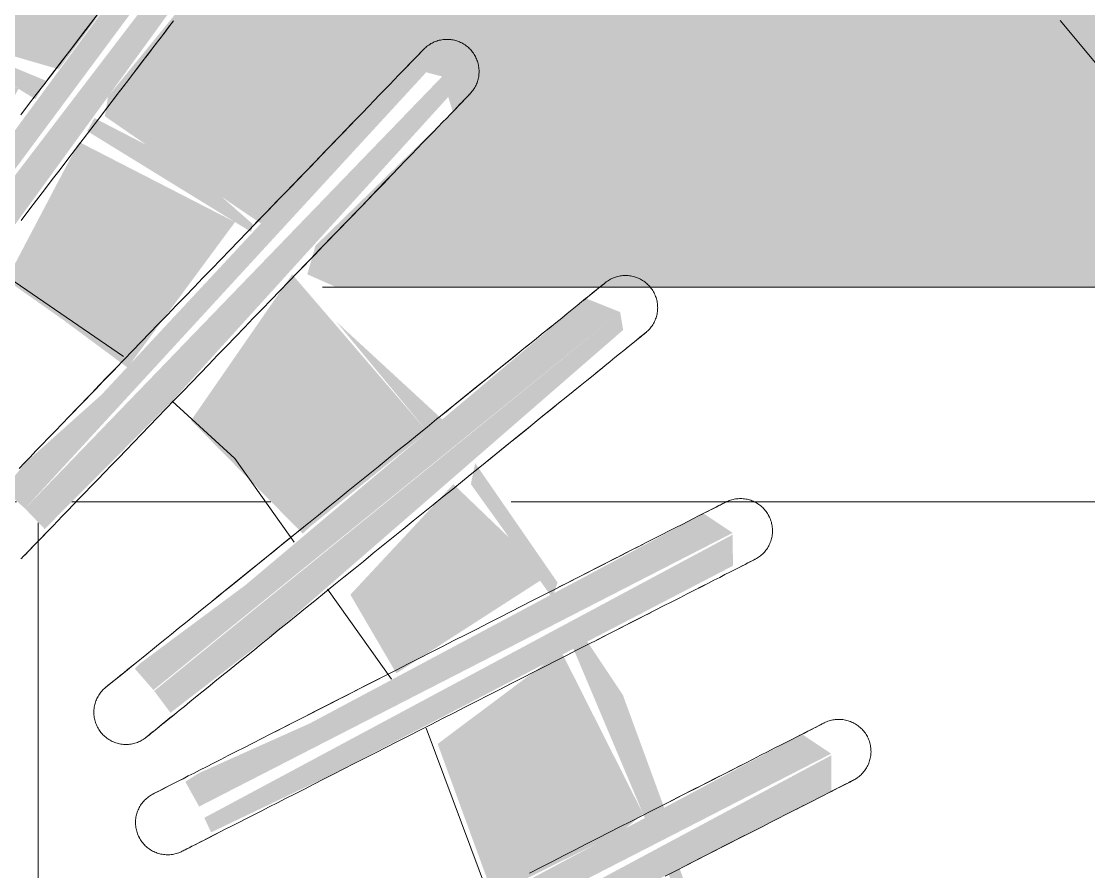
# Model space of a CAD drawing. Header units: inches. Extents: x 9594 to 15314, y -314 to 660.
# Drawn here: x 10566.928 to 10570.196, y 52.21 to 54.814 of the extents above; entities that cross this region are included whole.
import ezdxf

# ---------------------------------------------------------------- set-up
doc = ezdxf.new("R2010")
doc.units = ezdxf.units.IN
doc.header["$MEASUREMENT"] = 0
doc.linetypes.add('Center', pattern=[1.25, 0.25, -0.1875, 0.625, -0.1875])
for name, color, linetype, lineweight in [('0-1', 7, 'Continuous', 5), ('0-2', 7, 'Continuous', 9), ('A-GENM-1', 11, 'Continuous', 9), ('A-GENM-2', 7, 'Continuous', 9), ('A-WALL-PATT-2', 7, 'Continuous', 9), ('Q-CASE-2', 253, 'Continuous', 9), ('Q-CASE-3', 7, 'Continuous', 9), ('Q-CASE-5', 7, 'Center', 9)]:
    doc.layers.add(name, color=color, linetype=linetype, lineweight=lineweight)

# ---------------------------------------------------------------- blocks, each defined once
blk = doc.blocks.new('kitchen_faucet_14143 - kitchen_faucet_14143-2440469-BUILDING SECTION - EAST_WEST - LOOKING SOUTH2')
at = {"layer": 'A-GENM-1'}
for points in [[(10566.3951, 53.6699), (10567.4832, 55.1353), (10567.3996, 55.1472), (10566.5836, 54.0392), (10566.3768, 53.8043), (10566.324, 53.72), (10566.388, 53.6749)], [(10566.4622, 53.6145), (10566.809, 54.0544), (10567.5412, 55.0621), (10567.4832, 55.0946), (10566.3951, 53.6699)], [(10566.9391, 53.3221), (10568.1677, 54.6577), (10568.1074, 54.6736), (10567.1735, 53.6708), (10566.9391, 53.4611), (10566.8742, 53.3801), (10566.9213, 53.338)], [(10566.9993, 53.2593), (10567.3948, 53.6566), (10568.2353, 54.5823), (10568.2165, 54.6449), (10566.9391, 53.3221)], [(10567.3325, 52.7664), (10568.7616, 53.9237), (10568.6568, 53.9655), (10567.6146, 53.0881), (10567.2919, 52.8482), (10567.2752, 52.8319)], [(10567.3847, 52.6967), (10567.714, 52.9507), (10568.771, 53.8689), (10568.7616, 53.9237), (10567.3346, 52.7637)], [(10567.4724, 52.4096), (10569.1064, 53.2475), (10569.0171, 53.3071), (10567.8116, 52.6644), (10567.4724, 52.5124), (10567.43, 52.4856)], [(10567.5089, 52.3306), (10567.8752, 52.506), (10569.107, 53.1468), (10569.1064, 53.2422), (10567.4883, 52.3752)], [(10567.774, 51.7337), (10569.4081, 52.5715), (10569.3187, 52.6312), (10568.1133, 51.9885), (10567.774, 51.8365), (10567.7316, 51.8097)], [(10567.8105, 51.6547), (10568.2591, 51.873), (10569.4081, 52.4558), (10569.4081, 52.5663), (10567.7899, 51.6993)]]:
    blk.add_hatch(color=256, dxfattribs=at).paths.add_polyline_path(points, flags=0)
h = blk.add_hatch(color=256, dxfattribs=at)
h.paths.add_polyline_path([(10561.836, 50.5669), (10562.4078, 50.5757), (10562.4064, 50.7867), (10561.9801, 50.9824), (10561.8901, 51.0319), (10561.8595, 50.7694)], flags=0)
h.paths.add_polyline_path([(10569.0158, 50.5669), (10569.2064, 50.5669), (10569.15, 50.6924), (10568.9477, 50.5669)], flags=0)
h.paths.add_polyline_path([(10568.6668, 50.6344), (10569.1589, 50.929), (10569.0891, 51.1587), (10568.6428, 50.8662), (10568.6586, 50.7134)], flags=0)
h.paths.add_polyline_path([(10562.4717, 50.9579), (10562.4992, 51.3786), (10562.0626, 51.5646), (10561.9635, 51.6157), (10561.9442, 51.1697), (10562.4669, 50.9601)], flags=0)
h.paths.add_polyline_path([(10568.6172, 51.1122), (10569.1005, 51.3744), (10569.0211, 51.7117), (10568.5796, 51.4742), (10568.6107, 51.1749)], flags=0)
h.paths.add_polyline_path([(10562.5601, 51.5511), (10562.6104, 51.99), (10562.1191, 52.1947), (10561.9834, 51.7676), (10562.2271, 51.6851), (10562.5599, 51.5512)], flags=0)
h.paths.add_polyline_path([(10568.5466, 51.6639), (10569.0288, 51.9208), (10568.8794, 52.2064), (10568.4388, 51.958), (10568.5427, 51.6746)], flags=0)
h.paths.add_polyline_path([(10562.7262, 52.1384), (10562.877, 52.4777), (10562.3837, 52.7265), (10562.3519, 52.7462), (10562.2332, 52.369), (10562.6704, 52.1676)], flags=0)
h.paths.add_polyline_path([(10568.3725, 52.1387), (10568.7679, 52.3345), (10568.832, 52.3871), (10568.5812, 52.8845), (10568.2028, 52.6015), (10568.3724, 52.1388)], flags=0)
h.paths.add_polyline_path([(10562.962, 52.632), (10563.1058, 52.9996), (10563.1658, 53.0622), (10562.7124, 53.378), (10562.481, 53.0523), (10562.414, 52.8934), (10562.9384, 52.6437)], flags=0)
h.paths.add_polyline_path([(10568.0762, 52.8177), (10568.5277, 53.1083), (10568.5114, 53.1468), (10568.251, 53.3968), (10567.9355, 53.0583), (10568.0725, 52.824)], flags=0)
h.paths.add_polyline_path([(10563.288, 53.1851), (10563.4918, 53.4323), (10563.0548, 53.7915), (10562.877, 53.5124), (10563.2428, 53.221)], flags=0)
h.paths.add_polyline_path([(10567.7896, 53.245), (10567.7934, 53.2486), (10567.8123, 53.2666), (10568.1717, 53.557), (10567.7572, 54.0392), (10567.4477, 53.5918), (10567.7532, 53.2819)], flags=0)
h.paths.add_polyline_path([(10563.6311, 53.5304), (10563.9564, 53.9206), (10563.6589, 54.3277), (10563.26, 54.0392), (10563.2232, 53.9468), (10563.6138, 53.548)], flags=0)
h.paths.add_polyline_path([(10567.253, 53.7536), (10567.5823, 54.1992), (10567.1045, 54.4445), (10566.8824, 54.0221), (10567.0581, 53.8983), (10567.2059, 53.7886)], flags=0)
h.paths.add_polyline_path([(10564.1333, 53.9676), (10564.6941, 54.2145), (10564.474, 54.7829), (10564.2787, 54.7091), (10563.8653, 54.4493), (10564.1327, 53.9688)], flags=0)
h.paths.add_polyline_path([(10566.6504, 54.1242), (10566.9193, 54.6072), (10566.566, 54.7815), (10566.258, 54.7957), (10566.1966, 54.3239), (10566.6211, 54.1371)], flags=0)
h.paths.add_polyline_path([(10564.8528, 54.2844), (10565.0289, 54.3619), (10565.3487, 54.3813), (10565.3382, 54.9483), (10564.6731, 54.8066), (10564.8437, 54.3114)], flags=0)
h.paths.add_polyline_path([(10566.0045, 54.3619), (10565.9793, 54.3767), (10566.0084, 54.4009), (10566.0237, 54.8852), (10565.5225, 54.9803), (10565.5697, 54.3619), (10565.9965, 54.3619)], flags=0)
h = blk.add_hatch(color=256, dxfattribs=at)
h.paths.add_polyline_path([(10569.2588, 50.5669), (10569.2053, 50.7222), (10569.1874, 50.7122), (10569.2421, 50.5669)], flags=0)
h.paths.add_polyline_path([(10569.1668, 50.8688), (10569.2152, 50.9274), (10569.1543, 51.1991), (10569.1258, 51.1814), (10569.1591, 50.9274)], flags=0)
h.paths.add_polyline_path([(10569.1044, 51.3442), (10569.1615, 51.3712), (10569.0789, 51.7476), (10569.0579, 51.6993), (10569.1029, 51.356)], flags=0)
h.paths.add_polyline_path([(10569.0321, 51.8954), (10569.0527, 51.9162), (10568.936, 52.2415), (10568.9023, 52.2206), (10569.0303, 51.9091)], flags=0)
h.paths.add_polyline_path([(10568.8415, 52.3645), (10568.8969, 52.405), (10568.7701, 52.7509), (10568.6519, 52.9283), (10568.6136, 52.9046), (10568.832, 52.3871)], flags=0)
h.paths.add_polyline_path([(10568.5539, 53.0461), (10568.5699, 53.0957), (10568.3178, 53.4609), (10568.3044, 53.3968), (10568.551, 53.053)], flags=0)
h.paths.add_polyline_path([(10568.1726, 53.5559), (10568.2227, 53.5899), (10567.8922, 53.8945), (10568.172, 53.5566)], flags=0)
h.paths.add_polyline_path([(10567.6318, 54.1688), (10567.6368, 54.1928), (10567.4319, 54.3729), (10567.1513, 54.5178), (10567.1298, 54.4776), (10567.6124, 54.1807)], flags=0)
h.paths.add_polyline_path([(10566.9713, 54.5752), (10567.0037, 54.6319), (10566.7891, 54.7205), (10566.7891, 54.6873), (10566.9708, 54.5755)], flags=0)
h.paths.add_polyline_path([(10566.6676, 54.762), (10566.2667, 54.8852), (10566.2863, 54.835), (10566.566, 54.7815)], flags=0)
h.paths.add_polyline_path([(10566.0793, 54.8746), (10566.0617, 54.9384), (10565.5681, 54.9724), (10566.0636, 54.8776)], flags=0)
at = {"layer": 'A-GENM-2'}
for p, q in [((10568.1826, 54.4682), (10568.1667, 54.4517)), ((10568.5355, 53.8673), (10568.5548, 53.8829)), ((10568.7065, 53.7524), (10568.6887, 53.738)), ((10569.0213, 53.0884), (10569.001, 53.078)), ((10568.061, 52.7999), (10567.8652, 53.0755)), ((10568.3636, 52.1254), (10568.1677, 52.6497)), ((10569.323, 52.4125), (10569.3026, 52.4021))]:
    blk.add_line(p, q, dxfattribs=at)
at = {"layer": 'A-GENM-2', "flags": 128}
for points in [[(10567.151, 54.8217), (10567.1301, 54.7944), (10567.1088, 54.7665), (10567.0871, 54.7381), (10567.065, 54.7092), (10567.0426, 54.6798), (10567.0198, 54.65), (10566.9968, 54.6199), (10566.9736, 54.5894), (10566.9501, 54.5587), (10566.9265, 54.5278)], [(10566.9271, 54.2042), (10566.9508, 54.2353), (10566.9747, 54.2665), (10566.9985, 54.2978), (10567.0224, 54.3291), (10567.0463, 54.3604), (10567.0701, 54.3915), (10567.0938, 54.4225), (10567.1174, 54.4534), (10567.1407, 54.484), (10567.1639, 54.5143), (10567.1868, 54.5443), (10567.2094, 54.5739), (10567.2317, 54.6031), (10567.2536, 54.6318), (10567.2751, 54.66), (10567.2962, 54.6876), (10567.3168, 54.7146), (10567.337, 54.7409), (10567.3566, 54.7666), (10567.3756, 54.7915), (10567.394, 54.8157)], [(10567.0074, 54.6338), (10567.0303, 54.6638), (10567.053, 54.6934), (10567.0752, 54.7226), (10567.0972, 54.7513), (10567.1187, 54.7794), (10567.1398, 54.8071), (10567.1604, 54.8341), (10567.1805, 54.8604), (10567.2001, 54.8861), (10567.2192, 54.911), (10567.2376, 54.9351), (10567.2554, 54.9585), (10567.2726, 54.981)], [(10567.3856, 54.8047), (10567.3669, 54.7801), (10567.3476, 54.7549), (10567.3278, 54.7289), (10567.3074, 54.7022), (10567.2866, 54.6749), (10567.2653, 54.6471), (10567.2436, 54.6186), (10567.2215, 54.5897), (10567.199, 54.5603), (10567.1763, 54.5305)], [(10568.1604, 54.7286), (10568.1632, 54.7313), (10568.1661, 54.734), (10568.1691, 54.7366), (10568.1722, 54.739), (10568.1754, 54.7413), (10568.1787, 54.7434), (10568.1821, 54.7455), (10568.1855, 54.7474), (10568.1891, 54.7491), (10568.1926, 54.7507), (10568.1963, 54.7522), (10568.2, 54.7535), (10568.2038, 54.7547), (10568.2076, 54.7557), (10568.2114, 54.7566), (10568.2153, 54.7573), (10568.2192, 54.7579), (10568.2231, 54.7583), (10568.227, 54.7585), (10568.2309, 54.7586), (10568.2349, 54.7586), (10568.2388, 54.7583), (10568.2427, 54.7579), (10568.2466, 54.7574), (10568.2505, 54.7567), (10568.2544, 54.7559), (10568.2582, 54.7549), (10568.2619, 54.7537), (10568.2656, 54.7524), (10568.2693, 54.751), (10568.2729, 54.7494), (10568.2764, 54.7476), (10568.2799, 54.7457), (10568.2833, 54.7437), (10568.2866, 54.7416), (10568.2898, 54.7393), (10568.2929, 54.7369), (10568.2959, 54.7344), (10568.2988, 54.7317), (10568.2996, 54.731)], [(10568.1604, 54.7286), (10568.1599, 54.728), (10568.1582, 54.7263), (10568.1555, 54.7235), (10568.1517, 54.7195), (10568.1468, 54.7145), (10568.1408, 54.7083), (10568.1338, 54.701), (10568.1257, 54.6926), (10568.1166, 54.6832), (10568.1065, 54.6727), (10568.0953, 54.6611), (10568.0832, 54.6486), (10568.0701, 54.635), (10568.056, 54.6204), (10568.041, 54.6049), (10568.0251, 54.5884), (10568.0083, 54.5711), (10567.9907, 54.5528), (10567.9723, 54.5337), (10567.9531, 54.5138), (10567.9331, 54.4931), (10567.9123, 54.4717), (10567.8909, 54.4495), (10567.8688, 54.4266), (10567.8461, 54.4031), (10567.8228, 54.379), (10567.799, 54.3543), (10567.7746, 54.329), (10567.7497, 54.3033), (10567.7245, 54.2771), (10567.6988, 54.2505), (10567.6727, 54.2236), (10567.6464, 54.1963), (10567.6198, 54.1687), (10567.5929, 54.1409), (10567.5659, 54.1129), (10567.5387, 54.0848), (10567.5114, 54.0565), (10567.4841, 54.0282), (10567.4567, 53.9999), (10567.4294, 53.9716), (10567.4022, 53.9434), (10567.3751, 53.9153), (10567.3481, 53.8874), (10567.3214, 53.8597), (10567.2949, 53.8322), (10567.2687, 53.8051), (10567.2428, 53.7783), (10567.2173, 53.7519), (10567.1922, 53.7259), (10567.1675, 53.7004), (10567.1434, 53.6754), (10567.1198, 53.651), (10567.0968, 53.6271), (10567.0743, 53.6039), (10567.0526, 53.5813), (10567.0314, 53.5595), (10567.0111, 53.5384), (10566.9914, 53.518), (10566.9725, 53.4985), (10566.9545, 53.4798), (10566.9372, 53.4619), (10566.9209, 53.445)], [(10568.1006, 54.6666), (10568.1112, 54.6776), (10568.1209, 54.6877), (10568.1296, 54.6966), (10568.1372, 54.7045), (10568.1437, 54.7113), (10568.1492, 54.7169), (10568.1536, 54.7215), (10568.1569, 54.7249), (10568.1591, 54.7272), (10568.1603, 54.7284), (10568.1604, 54.7286)], [(10568.2996, 54.731), (10568.3024, 54.7282), (10568.305, 54.7253), (10568.3076, 54.7223), (10568.31, 54.7192), (10568.3123, 54.716), (10568.3145, 54.7127), (10568.3165, 54.7093), (10568.3184, 54.7059), (10568.3202, 54.7024), (10568.3218, 54.6988), (10568.3232, 54.6951), (10568.3246, 54.6914), (10568.3257, 54.6877), (10568.3268, 54.6839), (10568.3276, 54.68), (10568.3283, 54.6762), (10568.3289, 54.6723), (10568.3293, 54.6683), (10568.3296, 54.6644), (10568.3297, 54.6605), (10568.3296, 54.6565), (10568.3294, 54.6526), (10568.329, 54.6487), (10568.3284, 54.6448), (10568.3277, 54.6409), (10568.3269, 54.6371), (10568.3259, 54.6333), (10568.3247, 54.6295), (10568.3234, 54.6258), (10568.322, 54.6221), (10568.3204, 54.6185), (10568.3187, 54.615), (10568.3168, 54.6115), (10568.3148, 54.6081), (10568.3126, 54.6049), (10568.3103, 54.6016), (10568.3079, 54.5985), (10568.3054, 54.5955), (10568.3028, 54.5926), (10568.302, 54.5918)], [(10566.9346, 53.1758), (10566.9351, 53.1764), (10566.9368, 53.1781), (10566.9395, 53.1809), (10566.9433, 53.1848), (10566.9482, 53.1899), (10566.9542, 53.1961), (10566.9612, 53.2034), (10566.9693, 53.2117), (10566.9784, 53.2212), (10566.9886, 53.2317), (10566.9997, 53.2432), (10567.0119, 53.2558), (10567.025, 53.2694), (10567.039, 53.2839), (10567.054, 53.2995), (10567.0699, 53.3159), (10567.0867, 53.3333), (10567.1043, 53.3515), (10567.1227, 53.3706), (10567.142, 53.3905), (10567.162, 53.4112), (10567.1827, 53.4327), (10567.2041, 53.4549), (10567.2262, 53.4778), (10567.2489, 53.5013), (10567.2722, 53.5254), (10567.2961, 53.5501), (10567.3204, 53.5753), (10567.3453, 53.6011), (10567.3706, 53.6273), (10567.3962, 53.6539), (10567.4223, 53.6808), (10567.4486, 53.7081), (10567.4752, 53.7357), (10567.5021, 53.7635), (10567.5291, 53.7915), (10567.5563, 53.8196), (10567.5836, 53.8479), (10567.6109, 53.8762), (10567.6383, 53.9045), (10567.6656, 53.9328), (10567.6928, 53.961), (10567.7199, 53.9891), (10567.7469, 54.017), (10567.7737, 54.0447), (10567.8002, 54.0721), (10567.8264, 54.0993), (10567.8522, 54.1261), (10567.8777, 54.1525), (10567.9028, 54.1784), (10567.9275, 54.204), (10567.9516, 54.229), (10567.9752, 54.2534), (10567.9983, 54.2773), (10568.0207, 54.3005), (10568.0425, 54.323), (10568.0636, 54.3449), (10568.084, 54.366), (10568.1036, 54.3864), (10568.1225, 54.4059), (10568.1405, 54.4246), (10568.1578, 54.4424), (10568.1741, 54.4594), (10568.1896, 54.4754), (10568.2042, 54.4905), (10568.2178, 54.5046), (10568.2305, 54.5177), (10568.2422, 54.5298), (10568.2529, 54.5409), (10568.2625, 54.5509), (10568.2712, 54.5599), (10568.2788, 54.5677), (10568.2853, 54.5745), (10568.2908, 54.5802), (10568.2952, 54.5847), (10568.2985, 54.5882), (10568.3007, 54.5905), (10568.3019, 54.5917), (10568.302, 54.5918)], [(10568.302, 54.5918), (10568.3015, 54.5913), (10568.2998, 54.5896), (10568.2971, 54.5867), (10568.2933, 54.5828), (10568.2884, 54.5777), (10568.2824, 54.5715), (10568.2754, 54.5642), (10568.2673, 54.5559), (10568.2582, 54.5464), (10568.2481, 54.5359)], [(10567.632, 54.1814), (10567.6586, 54.2089), (10567.6848, 54.236), (10567.7106, 54.2628), (10567.7361, 54.2892), (10567.7612, 54.3152), (10567.7859, 54.3407), (10567.81, 54.3657), (10567.8336, 54.3901), (10567.8566, 54.414), (10567.8791, 54.4372), (10567.9009, 54.4598), (10567.922, 54.4816), (10567.9424, 54.5027), (10567.962, 54.5231)], [(10568.0539, 54.3349), (10568.0325, 54.3127), (10568.0104, 54.2899), (10567.9877, 54.2664), (10567.9644, 54.2422), (10567.9406, 54.2175), (10567.9162, 54.1923), (10567.8913, 54.1665), (10567.8661, 54.1404), (10567.8404, 54.1138), (10567.8143, 54.0868), (10567.788, 54.0595)], [(10567.2409, 53.7881), (10566.8731, 54.0395), (10566.8178, 54.0662)], [(10568.7162, 54.0136), (10568.7193, 54.016), (10568.7225, 54.0183), (10568.7258, 54.0204), (10568.7292, 54.0224), (10568.7326, 54.0243), (10568.7362, 54.0261), (10568.7397, 54.0277), (10568.7434, 54.0292), (10568.7471, 54.0305), (10568.7509, 54.0316), (10568.7547, 54.0327), (10568.7585, 54.0335), (10568.7624, 54.0342), (10568.7663, 54.0348), (10568.7702, 54.0352), (10568.7741, 54.0354), (10568.7781, 54.0355), (10568.782, 54.0354), (10568.7859, 54.0352), (10568.7899, 54.0348), (10568.7938, 54.0342), (10568.7976, 54.0335), (10568.8015, 54.0327), (10568.8053, 54.0317), (10568.809, 54.0305), (10568.8127, 54.0292), (10568.8164, 54.0277), (10568.82, 54.0261), (10568.8235, 54.0244), (10568.827, 54.0225), (10568.8304, 54.0205), (10568.8337, 54.0183), (10568.8369, 54.0161), (10568.84, 54.0136), (10568.843, 54.0111), (10568.8459, 54.0085), (10568.8487, 54.0057), (10568.8514, 54.0028), (10568.854, 53.9998), (10568.8546, 53.999)], [(10568.7162, 54.0136), (10568.7156, 54.0131), (10568.7138, 54.0116), (10568.7107, 54.0091), (10568.7064, 54.0056), (10568.7009, 54.0012), (10568.6943, 53.9958), (10568.6864, 53.9894), (10568.6774, 53.9821), (10568.6672, 53.9738), (10568.6558, 53.9647), (10568.6433, 53.9546), (10568.6298, 53.9436), (10568.6151, 53.9317), (10568.5994, 53.9189), (10568.5826, 53.9054), (10568.5648, 53.891), (10568.5461, 53.8758), (10568.5264, 53.8598), (10568.5057, 53.8431), (10568.4842, 53.8257), (10568.4618, 53.8076), (10568.4387, 53.7888), (10568.4147, 53.7694), (10568.39, 53.7494), (10568.3646, 53.7288), (10568.3385, 53.7077), (10568.3118, 53.6861), (10568.2845, 53.664), (10568.2567, 53.6415), (10568.2285, 53.6186), (10568.1997, 53.5953), (10568.1706, 53.5717), (10568.1411, 53.5479), (10568.1113, 53.5237), (10568.0813, 53.4994), (10568.0511, 53.4749), (10568.0206, 53.4503), (10567.9901, 53.4256), (10567.9595, 53.4008), (10567.929, 53.3761), (10567.8984, 53.3513), (10567.8679, 53.3266), (10567.8376, 53.3021), (10567.8074, 53.2776), (10567.7775, 53.2534), (10567.7479, 53.2294), (10567.7185, 53.2057), (10567.6896, 53.1822), (10567.661, 53.1591), (10567.633, 53.1364), (10567.6054, 53.1141), (10567.5784, 53.0922), (10567.552, 53.0708), (10567.5262, 53.0499), (10567.5011, 53.0296), (10567.4768, 53.0099), (10567.4532, 52.9908), (10567.4303, 52.9723), (10567.4084, 52.9545), (10567.3873, 52.9374), (10567.367, 52.921), (10567.3478, 52.9054), (10567.3295, 52.8906), (10567.3121, 52.8766), (10567.2958, 52.8634), (10567.2806, 52.851), (10567.2664, 52.8396), (10567.2534, 52.829), (10567.2414, 52.8193), (10567.2306, 52.8105), (10567.2209, 52.8027), (10567.2124, 52.7958), (10567.2051, 52.7899), (10567.199, 52.7849), (10567.194, 52.7809), (10567.1903, 52.7779), (10567.1878, 52.7759), (10567.1866, 52.7749), (10567.1864, 52.7747)], [(10568.6492, 53.9593), (10568.6612, 53.969), (10568.672, 53.9778), (10568.6817, 53.9856), (10568.6902, 53.9925), (10568.6975, 53.9984), (10568.7036, 54.0034), (10568.7085, 54.0074), (10568.7123, 54.0104), (10568.7147, 54.0124), (10568.716, 54.0134), (10568.7162, 54.0136)], [(10568.8546, 53.999), (10568.857, 53.9959), (10568.8593, 53.9927), (10568.8615, 53.9894), (10568.8635, 53.986), (10568.8654, 53.9826), (10568.8672, 53.979), (10568.8688, 53.9755), (10568.8702, 53.9718), (10568.8715, 53.9681), (10568.8727, 53.9643), (10568.8737, 53.9605), (10568.8746, 53.9567), (10568.8753, 53.9528), (10568.8758, 53.9489), (10568.8762, 53.945), (10568.8765, 53.9411), (10568.8766, 53.9371), (10568.8765, 53.9332), (10568.8763, 53.9293), (10568.8759, 53.9253), (10568.8753, 53.9214), (10568.8746, 53.9176), (10568.8738, 53.9137), (10568.8727, 53.9099), (10568.8716, 53.9062), (10568.8703, 53.9025), (10568.8688, 53.8988), (10568.8672, 53.8952), (10568.8655, 53.8917), (10568.8636, 53.8882), (10568.8616, 53.8848), (10568.8594, 53.8815), (10568.8571, 53.8783), (10568.8547, 53.8752), (10568.8522, 53.8722), (10568.8495, 53.8693), (10568.8468, 53.8665), (10568.8439, 53.8638), (10568.8409, 53.8612), (10568.8401, 53.8606)], [(10567.3103, 52.6218), (10567.3109, 52.6222), (10567.3127, 52.6237), (10567.3158, 52.6262), (10567.32, 52.6297), (10567.3255, 52.6341), (10567.3322, 52.6395), (10567.3401, 52.6459), (10567.3491, 52.6532), (10567.3593, 52.6615), (10567.3706, 52.6706), (10567.3831, 52.6808), (10567.3967, 52.6918), (10567.4114, 52.7036), (10567.4271, 52.7164), (10567.4439, 52.7299), (10567.4616, 52.7443), (10567.4804, 52.7595), (10567.5001, 52.7755), (10567.5207, 52.7922), (10567.5423, 52.8096), (10567.5646, 52.8277), (10567.5878, 52.8465), (10567.6118, 52.8659), (10567.6365, 52.8859), (10567.6619, 52.9065), (10567.688, 52.9276), (10567.7146, 52.9492), (10567.7419, 52.9713), (10567.7697, 52.9938), (10567.798, 53.0167), (10567.8267, 53.04), (10567.8559, 53.0636), (10567.8853, 53.0874), (10567.9151, 53.1116), (10567.9452, 53.1359), (10567.9754, 53.1604), (10568.0058, 53.185), (10568.0363, 53.2097), (10568.0669, 53.2345), (10568.0975, 53.2593), (10568.1281, 53.284), (10568.1585, 53.3087), (10568.1889, 53.3332), (10568.219, 53.3577), (10568.249, 53.3819), (10568.2786, 53.4059), (10568.3079, 53.4297), (10568.3369, 53.4531), (10568.3654, 53.4762), (10568.3935, 53.4989), (10568.421, 53.5212), (10568.448, 53.5431), (10568.4745, 53.5645), (10568.5002, 53.5854), (10568.5253, 53.6057), (10568.5497, 53.6254), (10568.5733, 53.6445), (10568.5961, 53.663), (10568.6181, 53.6808), (10568.6392, 53.6979), (10568.6594, 53.7143), (10568.6787, 53.7299), (10568.697, 53.7447), (10568.7143, 53.7587), (10568.7306, 53.7719), (10568.7459, 53.7843), (10568.76, 53.7957), (10568.7731, 53.8063), (10568.7851, 53.816), (10568.7959, 53.8248), (10568.8056, 53.8326), (10568.8141, 53.8395), (10568.8214, 53.8454), (10568.8275, 53.8504), (10568.8324, 53.8544), (10568.8361, 53.8574), (10568.8386, 53.8594), (10568.8399, 53.8604), (10568.8401, 53.8606)], [(10568.213, 53.6061), (10568.2415, 53.6292), (10568.2696, 53.6519), (10568.2972, 53.6742), (10568.3242, 53.6961), (10568.3506, 53.7175), (10568.3763, 53.7384), (10568.4014, 53.7587), (10568.4258, 53.7784), (10568.4494, 53.7975), (10568.4722, 53.816), (10568.4942, 53.8338)], [(10568.8401, 53.8606), (10568.8395, 53.8601), (10568.8376, 53.8586), (10568.8346, 53.8561), (10568.8303, 53.8527), (10568.8248, 53.8482), (10568.8182, 53.8428), (10568.8103, 53.8365), (10568.8012, 53.8291), (10568.791, 53.8209), (10568.7797, 53.8117)], [(10567.0846, 53.6145), (10567.1073, 53.638), (10567.1306, 53.6621), (10567.1545, 53.6868), (10567.1788, 53.7121), (10567.2037, 53.7378), (10567.229, 53.764)], [(10567.7629, 53.2196), (10567.5812, 53.4754), (10567.3898, 53.6513)], [(10568.5625, 53.6358), (10568.5386, 53.6164), (10568.5139, 53.5964), (10568.4885, 53.5758), (10568.4624, 53.5547), (10568.4357, 53.5331), (10568.4084, 53.511), (10568.3806, 53.4885), (10568.3523, 53.4656)], [(10569.0852, 53.3418), (10569.0887, 53.3435), (10569.0923, 53.3451), (10569.096, 53.3465), (10569.0997, 53.3478), (10569.1035, 53.3489), (10569.1073, 53.3499), (10569.1111, 53.3507), (10569.115, 53.3514), (10569.1189, 53.3519), (10569.1228, 53.3523), (10569.1268, 53.3525), (10569.1307, 53.3525), (10569.1346, 53.3524), (10569.1386, 53.3522), (10569.1425, 53.3517), (10569.1464, 53.3511), (10569.1502, 53.3504), (10569.1541, 53.3495), (10569.1579, 53.3485), (10569.1616, 53.3473), (10569.1653, 53.3459), (10569.169, 53.3444), (10569.1725, 53.3428), (10569.1761, 53.341), (10569.1795, 53.3391), (10569.1829, 53.337), (10569.1861, 53.3349), (10569.1893, 53.3325), (10569.1924, 53.3301), (10569.1954, 53.3275), (10569.1983, 53.3249), (10569.201, 53.3221), (10569.2037, 53.3192), (10569.2062, 53.3162), (10569.2087, 53.3131), (10569.211, 53.3099), (10569.2131, 53.3066), (10569.2152, 53.3032), (10569.2171, 53.2997), (10569.2175, 53.2988)], [(10569.0852, 53.3418), (10569.0845, 53.3415), (10569.0824, 53.3404), (10569.0788, 53.3386), (10569.074, 53.3361), (10569.0677, 53.3329), (10569.06, 53.329), (10569.051, 53.3244), (10569.0406, 53.3191), (10569.0289, 53.3132), (10569.0159, 53.3065), (10569.0016, 53.2993), (10568.9861, 53.2913), (10568.9692, 53.2827), (10568.9512, 53.2736), (10568.932, 53.2638), (10568.9116, 53.2534), (10568.8901, 53.2424), (10568.8675, 53.2309), (10568.8438, 53.2189), (10568.8192, 53.2063), (10568.7935, 53.1932), (10568.7669, 53.1797), (10568.7395, 53.1657), (10568.7111, 53.1512), (10568.682, 53.1364), (10568.6521, 53.1212), (10568.6215, 53.1056), (10568.5903, 53.0897), (10568.5584, 53.0734), (10568.526, 53.0569), (10568.493, 53.0401), (10568.4596, 53.0231), (10568.4258, 53.0059), (10568.3917, 52.9885), (10568.3572, 52.9709), (10568.3226, 52.9532), (10568.2877, 52.9355), (10568.2527, 52.9177), (10568.2176, 52.8998), (10568.1826, 52.8819), (10568.1475, 52.8641), (10568.1126, 52.8463), (10568.0778, 52.8285), (10568.0432, 52.8109), (10568.0089, 52.7934), (10567.9749, 52.7761), (10567.9413, 52.759), (10567.9081, 52.7421), (10567.8754, 52.7254), (10567.8432, 52.709), (10567.8116, 52.6929), (10567.7807, 52.6771), (10567.7504, 52.6617), (10567.7208, 52.6467), (10567.6921, 52.632), (10567.6641, 52.6178), (10567.6371, 52.604), (10567.6109, 52.5906), (10567.5857, 52.5778), (10567.5615, 52.5655), (10567.5383, 52.5537), (10567.5162, 52.5424), (10567.4952, 52.5317), (10567.4754, 52.5216), (10567.4567, 52.5121), (10567.4392, 52.5032), (10567.423, 52.4949), (10567.408, 52.4873), (10567.3943, 52.4803), (10567.3819, 52.4739), (10567.3708, 52.4683), (10567.361, 52.4633), (10567.3526, 52.4591), (10567.3456, 52.4555), (10567.34, 52.4526), (10567.3357, 52.4504), (10567.3329, 52.449), (10567.3314, 52.4482), (10567.3312, 52.4481)], [(10569.0084, 53.3027), (10569.0221, 53.3097), (10569.0345, 53.316), (10569.0456, 53.3216), (10569.0553, 53.3266), (10569.0637, 53.3309), (10569.0707, 53.3345), (10569.0764, 53.3373), (10569.0806, 53.3395), (10569.0835, 53.341), (10569.085, 53.3417), (10569.0852, 53.3418)], [(10569.2175, 53.2988), (10569.2193, 53.2953), (10569.2208, 53.2916), (10569.2223, 53.288), (10569.2235, 53.2843), (10569.2247, 53.2805), (10569.2256, 53.2767), (10569.2265, 53.2728), (10569.2271, 53.2689), (10569.2277, 53.265), (10569.228, 53.2611), (10569.2282, 53.2572), (10569.2283, 53.2533), (10569.2281, 53.2493), (10569.2279, 53.2454), (10569.2275, 53.2415), (10569.2269, 53.2376), (10569.2261, 53.2337), (10569.2252, 53.2299), (10569.2242, 53.2261), (10569.223, 53.2223), (10569.2216, 53.2186), (10569.2202, 53.215), (10569.2185, 53.2114), (10569.2167, 53.2079), (10569.2148, 53.2045), (10569.2128, 53.2011), (10569.2106, 53.1978), (10569.2083, 53.1946), (10569.2058, 53.1916), (10569.2033, 53.1886), (10569.2006, 53.1857), (10569.1978, 53.1829), (10569.1949, 53.1802), (10569.1919, 53.1777), (10569.1888, 53.1753), (10569.1856, 53.173), (10569.1823, 53.1708), (10569.1789, 53.1688), (10569.1755, 53.1669), (10569.1745, 53.1664)], [(10567.0188, 53.263), (10567.0061, 53.2499), (10566.9945, 53.2378), (10566.9838, 53.2267), (10566.9741, 53.2167), (10566.9655, 53.2078), (10566.9579, 53.1999), (10566.9513, 53.1931), (10566.9458, 53.1874), (10566.9414, 53.1829), (10566.9381, 53.1794), (10566.9359, 53.1771), (10566.9347, 53.176), (10566.9346, 53.1758)], [(10567.5126, 53.0389), (10567.538, 53.0595), (10567.5641, 53.0806), (10567.5908, 53.1022), (10567.618, 53.1243), (10567.6458, 53.1468), (10567.6741, 53.1697), (10567.7029, 53.193), (10567.732, 53.2166), (10567.7615, 53.2404), (10567.7912, 53.2645)], [(10568.5731, 53.0809), (10568.6047, 53.097), (10568.6357, 53.1128), (10568.666, 53.1282), (10568.6955, 53.1433), (10568.7243, 53.1579), (10568.7522, 53.1722), (10568.7793, 53.186), (10568.8055, 53.1993), (10568.8307, 53.2121)], [(10566.9346, 53.1758), (10566.9318, 53.173), (10566.9289, 53.1704), (10566.9259, 53.1678)], [(10567.4206, 52.2727), (10567.4213, 52.2731), (10567.4234, 52.2742), (10567.4269, 52.2759), (10567.4318, 52.2784), (10567.4381, 52.2816), (10567.4457, 52.2855), (10567.4547, 52.2901), (10567.4651, 52.2954), (10567.4768, 52.3014), (10567.4898, 52.308), (10567.5041, 52.3153), (10567.5197, 52.3232), (10567.5365, 52.3318), (10567.5545, 52.341), (10567.5738, 52.3508), (10567.5941, 52.3612), (10567.6156, 52.3721), (10567.6382, 52.3836), (10567.6619, 52.3957), (10567.6866, 52.4083), (10567.7122, 52.4213), (10567.7388, 52.4349), (10567.7663, 52.4489), (10567.7946, 52.4633), (10567.8237, 52.4781), (10567.8536, 52.4934), (10567.8842, 52.509), (10567.9155, 52.5249), (10567.9473, 52.5411), (10567.9798, 52.5577), (10568.0127, 52.5744), (10568.0461, 52.5915), (10568.0799, 52.6087), (10568.1141, 52.6261), (10568.1485, 52.6436), (10568.1832, 52.6613), (10568.218, 52.6791), (10568.253, 52.6969), (10568.2881, 52.7148), (10568.3232, 52.7326), (10568.3582, 52.7505), (10568.3931, 52.7683), (10568.4279, 52.786), (10568.4625, 52.8036), (10568.4968, 52.8211), (10568.5308, 52.8384), (10568.5644, 52.8555), (10568.5976, 52.8725), (10568.6303, 52.8891), (10568.6625, 52.9055), (10568.6941, 52.9216), (10568.7251, 52.9374), (10568.7553, 52.9528), (10568.7849, 52.9679), (10568.8137, 52.9825), (10568.8416, 52.9968), (10568.8687, 53.0106), (10568.8948, 53.0239), (10568.92, 53.0367), (10568.9442, 53.0491), (10568.9674, 53.0609), (10568.9895, 53.0721), (10569.0105, 53.0828), (10569.0303, 53.093), (10569.049, 53.1025), (10569.0665, 53.1114), (10569.0827, 53.1197), (10569.0977, 53.1273), (10569.1114, 53.1343), (10569.1239, 53.1406), (10569.1349, 53.1462), (10569.1447, 53.1512), (10569.1531, 53.1555), (10569.1601, 53.1591), (10569.1657, 53.1619), (10569.17, 53.1641), (10569.1729, 53.1656), (10569.1743, 53.1663), (10569.1745, 53.1664)], [(10569.1745, 53.1664), (10569.1738, 53.1661), (10569.1717, 53.165), (10569.1682, 53.1632), (10569.1633, 53.1607), (10569.157, 53.1575), (10569.1494, 53.1536), (10569.1404, 53.149), (10569.13, 53.1437), (10569.1183, 53.1378), (10569.1053, 53.1311)], [(10568.8563, 53.0043), (10568.8288, 52.9903), (10568.8005, 52.9758), (10568.7714, 52.961), (10568.7415, 52.9458), (10568.7109, 52.9302), (10568.6796, 52.9143)], [(10567.1864, 52.7747), (10567.187, 52.7752), (10567.1888, 52.7767), (10567.1919, 52.7792), (10567.1962, 52.7826), (10567.2016, 52.7871), (10567.2083, 52.7925), (10567.2162, 52.7989), (10567.2252, 52.8062), (10567.2354, 52.8144), (10567.2468, 52.8236), (10567.2592, 52.8337), (10567.2728, 52.8447)], [(10567.7052, 52.6387), (10567.7343, 52.6535), (10567.7642, 52.6688), (10567.7948, 52.6844), (10567.8261, 52.7003), (10567.858, 52.7165), (10567.8904, 52.7331), (10567.9233, 52.7498), (10567.9567, 52.7669), (10567.9905, 52.7841), (10568.0247, 52.8015), (10568.0591, 52.819)], [(10567.1718, 52.6363), (10567.1694, 52.6394), (10567.1671, 52.6426), (10567.165, 52.6459), (10567.1629, 52.6493), (10567.1611, 52.6527), (10567.1593, 52.6563), (10567.1577, 52.6599), (10567.1562, 52.6635), (10567.1549, 52.6672), (10567.1537, 52.671), (10567.1527, 52.6748), (10567.1519, 52.6786), (10567.1512, 52.6825), (10567.1506, 52.6864), (10567.1502, 52.6903), (10567.15, 52.6942), (10567.1499, 52.6982), (10567.15, 52.7021), (10567.1502, 52.706), (10567.1506, 52.71), (10567.1511, 52.7139), (10567.1518, 52.7177), (10567.1527, 52.7216), (10567.1537, 52.7254), (10567.1549, 52.7291), (10567.1562, 52.7329), (10567.1576, 52.7365), (10567.1592, 52.7401), (10567.161, 52.7436), (10567.1629, 52.7471), (10567.1649, 52.7505), (10567.1671, 52.7538), (10567.1693, 52.757), (10567.1717, 52.7601), (10567.1743, 52.7631), (10567.1769, 52.766), (10567.1797, 52.7688), (10567.1826, 52.7715), (10567.1856, 52.7741), (10567.1864, 52.7747)], [(10567.4045, 52.6981), (10567.3903, 52.6866), (10567.3772, 52.676), (10567.3653, 52.6663), (10567.3545, 52.6575), (10567.3448, 52.6497), (10567.3363, 52.6428), (10567.329, 52.6369), (10567.3228, 52.6319), (10567.3179, 52.628), (10567.3142, 52.6249), (10567.3117, 52.6229), (10567.3104, 52.6219), (10567.3103, 52.6218)], [(10569.3868, 52.6659), (10569.3861, 52.6655), (10569.384, 52.6645), (10569.3805, 52.6627), (10569.3756, 52.6602), (10569.3693, 52.657), (10569.3616, 52.6531), (10569.3526, 52.6485), (10569.3422, 52.6432), (10569.3306, 52.6373), (10569.3175, 52.6306), (10569.3032, 52.6233), (10569.2877, 52.6154), (10569.2708, 52.6068), (10569.2528, 52.5976), (10569.2336, 52.5879), (10569.2132, 52.5775), (10569.1917, 52.5665), (10569.1691, 52.555), (10569.1455, 52.5429), (10569.1208, 52.5304), (10569.0951, 52.5173), (10569.0686, 52.5038), (10569.0411, 52.4898), (10569.0128, 52.4753), (10568.9836, 52.4605), (10568.9537, 52.4453), (10568.9231, 52.4297), (10568.8919, 52.4137), (10568.86, 52.3975), (10568.8276, 52.381), (10568.7946, 52.3642), (10568.7612, 52.3472), (10568.7274, 52.33), (10568.6933, 52.3126), (10568.6588, 52.295), (10568.6242, 52.2773), (10568.5893, 52.2596), (10568.5543, 52.2417), (10568.5193, 52.2239), (10568.4842, 52.206)], [(10569.31, 52.6268), (10569.3237, 52.6338), (10569.3361, 52.6401), (10569.3472, 52.6457), (10569.3569, 52.6507), (10569.3653, 52.655), (10569.3723, 52.6586), (10569.378, 52.6614), (10569.3822, 52.6636), (10569.3851, 52.6651), (10569.3866, 52.6658), (10569.3868, 52.6659)], [(10569.3868, 52.6659), (10569.3903, 52.6676), (10569.3939, 52.6692), (10569.3976, 52.6706), (10569.4013, 52.6719), (10569.4051, 52.673), (10569.4089, 52.674), (10569.4127, 52.6748), (10569.4166, 52.6755), (10569.4205, 52.676), (10569.4244, 52.6764), (10569.4284, 52.6766), (10569.4323, 52.6766), (10569.4362, 52.6765), (10569.4402, 52.6762), (10569.4441, 52.6758), (10569.448, 52.6752), (10569.4518, 52.6745), (10569.4557, 52.6736), (10569.4595, 52.6726), (10569.4632, 52.6714), (10569.4669, 52.67), (10569.4706, 52.6685), (10569.4742, 52.6669), (10569.4777, 52.6651), (10569.4811, 52.6632), (10569.4845, 52.6611), (10569.4877, 52.6589), (10569.4909, 52.6566), (10569.494, 52.6542), (10569.497, 52.6516), (10569.4999, 52.6489), (10569.5027, 52.6462), (10569.5053, 52.6433), (10569.5079, 52.6402), (10569.5103, 52.6371), (10569.5126, 52.6339), (10569.5147, 52.6307), (10569.5168, 52.6273), (10569.5187, 52.6238), (10569.5191, 52.6229)], [(10567.3103, 52.6218), (10567.3072, 52.6193), (10567.304, 52.617), (10567.3007, 52.6149), (10567.2973, 52.6129), (10567.2938, 52.611), (10567.2903, 52.6092), (10567.2867, 52.6076), (10567.2831, 52.6062), (10567.2793, 52.6048), (10567.2756, 52.6037), (10567.2718, 52.6027), (10567.2679, 52.6018), (10567.2641, 52.6011), (10567.2602, 52.6005), (10567.2563, 52.6001), (10567.2523, 52.5999), (10567.2484, 52.5998), (10567.2445, 52.5999), (10567.2405, 52.6001), (10567.2366, 52.6005), (10567.2327, 52.6011), (10567.2288, 52.6018), (10567.225, 52.6026), (10567.2212, 52.6036), (10567.2174, 52.6048), (10567.2137, 52.6061), (10567.2101, 52.6076), (10567.2065, 52.6092), (10567.2029, 52.6109), (10567.1995, 52.6128), (10567.1961, 52.6148), (10567.1928, 52.617), (10567.1896, 52.6193), (10567.1865, 52.6217), (10567.1835, 52.6242), (10567.1806, 52.6269), (10567.1778, 52.6296), (10567.1751, 52.6325), (10567.1725, 52.6355), (10567.1718, 52.6363)], [(10569.5191, 52.6229), (10569.5209, 52.6193), (10569.5224, 52.6157), (10569.5239, 52.6121), (10569.5251, 52.6083), (10569.5263, 52.6046), (10569.5273, 52.6008), (10569.5281, 52.5969), (10569.5288, 52.593), (10569.5293, 52.5891), (10569.5296, 52.5852), (10569.5298, 52.5813), (10569.5299, 52.5773), (10569.5298, 52.5734), (10569.5295, 52.5695), (10569.5291, 52.5656), (10569.5285, 52.5617), (10569.5277, 52.5578), (10569.5268, 52.554), (10569.5258, 52.5502), (10569.5246, 52.5464), (10569.5233, 52.5427), (10569.5218, 52.5391), (10569.5201, 52.5355), (10569.5184, 52.532), (10569.5164, 52.5286), (10569.5144, 52.5252), (10569.5122, 52.5219), (10569.5099, 52.5187), (10569.5074, 52.5156), (10569.5049, 52.5127), (10569.5022, 52.5098), (10569.4994, 52.507), (10569.4965, 52.5043), (10569.4935, 52.5018), (10569.4904, 52.4994), (10569.4872, 52.4971), (10569.4839, 52.4949), (10569.4805, 52.4929), (10569.4771, 52.491), (10569.4761, 52.4905)], [(10568.9063, 52.4211), (10568.9373, 52.4369), (10568.9676, 52.4523), (10568.9971, 52.4674), (10569.0259, 52.482), (10569.0538, 52.4963), (10569.0809, 52.5101), (10569.1071, 52.5234), (10569.1323, 52.5362)], [(10567.3312, 52.4481), (10567.3319, 52.4485), (10567.334, 52.4496), (10567.3375, 52.4513), (10567.3424, 52.4538), (10567.3487, 52.457), (10567.3563, 52.4609), (10567.3654, 52.4655), (10567.3757, 52.4708), (10567.3874, 52.4768), (10567.4004, 52.4834), (10567.4147, 52.4907), (10567.4303, 52.4986)], [(10568.8992, 52.1966), (10568.9319, 52.2132), (10568.9641, 52.2296), (10568.9957, 52.2457), (10569.0267, 52.2615), (10569.0569, 52.2769), (10569.0865, 52.292), (10569.1153, 52.3066), (10569.1432, 52.3209), (10569.1703, 52.3347), (10569.1964, 52.348), (10569.2216, 52.3608), (10569.2458, 52.3732), (10569.269, 52.385), (10569.2911, 52.3962), (10569.3121, 52.4069), (10569.332, 52.417), (10569.3506, 52.4266), (10569.3681, 52.4355), (10569.3844, 52.4437), (10569.3993, 52.4514), (10569.4131, 52.4584), (10569.4255, 52.4647), (10569.4366, 52.4703), (10569.4463, 52.4753), (10569.4547, 52.4796), (10569.4617, 52.4832), (10569.4674, 52.486), (10569.4716, 52.4882), (10569.4745, 52.4897), (10569.4759, 52.4904), (10569.4761, 52.4905)], [(10569.4761, 52.4905), (10569.4754, 52.4901), (10569.4733, 52.4891), (10569.4698, 52.4873), (10569.4649, 52.4848), (10569.4587, 52.4816), (10569.451, 52.4777), (10569.442, 52.4731), (10569.4316, 52.4678), (10569.4199, 52.4619), (10569.4069, 52.4552)], [(10567.2882, 52.3157), (10567.2865, 52.3193), (10567.2849, 52.3229), (10567.2835, 52.3266), (10567.2822, 52.3303), (10567.2811, 52.3341), (10567.2801, 52.3379), (10567.2793, 52.3417), (10567.2786, 52.3456), (10567.2781, 52.3495), (10567.2777, 52.3534), (10567.2775, 52.3574), (10567.2775, 52.3613), (10567.2776, 52.3652), (10567.2779, 52.3692), (10567.2783, 52.3731), (10567.2789, 52.377), (10567.2796, 52.3808), (10567.2805, 52.3847), (10567.2815, 52.3885), (10567.2827, 52.3922), (10567.2841, 52.3959), (10567.2856, 52.3996), (10567.2872, 52.4031), (10567.289, 52.4066), (10567.2909, 52.4101), (10567.293, 52.4134), (10567.2951, 52.4167), (10567.2975, 52.4199), (10567.2999, 52.423), (10567.3025, 52.426), (10567.3051, 52.4289), (10567.3079, 52.4316), (10567.3108, 52.4343), (10567.3138, 52.4368), (10567.317, 52.4393), (10567.3202, 52.4416), (10567.3234, 52.4437), (10567.3268, 52.4457), (10567.3303, 52.4476), (10567.3312, 52.4481)], [(10567.4206, 52.2727), (10567.417, 52.271), (10567.4134, 52.2694), (10567.4098, 52.268), (10567.406, 52.2667), (10567.4023, 52.2656), (10567.3984, 52.2646), (10567.3946, 52.2638), (10567.3907, 52.2631), (10567.3868, 52.2626), (10567.3829, 52.2623), (10567.379, 52.2621), (10567.375, 52.262), (10567.3711, 52.2621), (10567.3672, 52.2624), (10567.3633, 52.2628), (10567.3594, 52.2634), (10567.3555, 52.2641), (10567.3517, 52.265), (10567.3479, 52.2661), (10567.3441, 52.2673), (10567.3404, 52.2686), (10567.3368, 52.2701), (10567.3332, 52.2718), (10567.3297, 52.2735), (10567.3262, 52.2754), (10567.3229, 52.2775), (10567.3196, 52.2797), (10567.3164, 52.282), (10567.3133, 52.2844), (10567.3103, 52.287), (10567.3075, 52.2897), (10567.3047, 52.2925), (10567.302, 52.2954), (10567.2995, 52.2984), (10567.2971, 52.3015), (10567.2948, 52.3047), (10567.2926, 52.308), (10567.2906, 52.3114), (10567.2887, 52.3148), (10567.2882, 52.3157)], [(10567.5286, 52.3278), (10567.5124, 52.3195), (10567.4974, 52.3119), (10567.4837, 52.3049), (10567.4712, 52.2986), (10567.4602, 52.2929), (10567.4504, 52.2879), (10567.442, 52.2837), (10567.435, 52.2801), (10567.4294, 52.2772), (10567.4251, 52.275), (10567.4222, 52.2736), (10567.4208, 52.2728), (10567.4206, 52.2727)], [(10569.1579, 52.3284), (10569.1304, 52.3144), (10569.1021, 52.2999), (10569.073, 52.2851), (10569.0431, 52.2699), (10569.0125, 52.2543), (10568.9812, 52.2383), (10568.9494, 52.2221)]]:
    blk.add_lwpolyline(points, dxfattribs=at)
blk = doc.blocks.new('300 Series Wall Hung Cabinet_302 - 30_ X 36_-V86-BUILDING SECTION - EAST_WEST - LOOKING SOUTH2')
at = {"layer": 'Q-CASE-2'}
h = blk.add_hatch(color=256, dxfattribs=at)
h.paths.add_polyline_path([(10555.7894, 54), (10562.8818, 54.0392), (10562.6788, 54.2451), (10562.5995, 54.378), (10562.6183, 54.4407), (10562.7274, 54.4693), (10563.1176, 54.0392), (10563.2275, 54), (10563.4208, 54.1839), (10563.688, 54.4068), (10563.4075, 54.9205), (10563.5094, 55.0145), (10563.5813, 55.0129), (10563.8282, 54.5068), (10563.8938, 54.4855), (10564.466, 54.856), (10564.2989, 55.3624), (10564.4229, 55.4358), (10564.486, 55.4232), (10564.6518, 54.8572), (10564.6908, 54.8637), (10565.3492, 54.9958), (10565.3596, 55.5832), (10565.4556, 55.6342), (10565.549, 55.5471), (10565.5209, 55.0059), (10565.5344, 54.9809), (10566.1002, 54.9541), (10566.2058, 55.5956), (10566.3125, 55.6321), (10566.3954, 55.5465), (10566.2792, 55.014), (10566.295, 54.8836), (10567.0424, 54.6671), (10567.3996, 55.1472), (10567.5113, 55.1313), (10567.556, 55.0278), (10567.1932, 54.5836), (10567.1836, 54.5231), (10567.5863, 54.2457), (10567.6617, 54.1949), (10568.1074, 54.6736), (10568.2165, 54.6449), (10568.2489, 54.5369), (10567.8288, 54.1271), (10567.8036, 54.0392), (10567.8922, 54), (10570.6644, 54), (10570.6644, 90), (10555.7894, 90), (10555.7894, 55.4261)], flags=0)
h.paths.add_polyline_path([(10566.867, 54), (10566.837, 54.042), (10566.7891, 54.0278), (10566.7891, 54)], flags=0)
h.paths.add_polyline_path([(10565.906, 54), (10565.9242, 54.0392), (10565.9552, 54.3619), (10565.5217, 54.337), (10565.5207, 54), (10565.5681, 54)], flags=0)
h.paths.add_polyline_path([(10564.2354, 54), (10564.7294, 54.0392), (10564.6632, 54.2009), (10564.2068, 54)], flags=0)
h.paths.add_polyline_path([(10566.5293, 54), (10566.5952, 54.1485), (10566.165, 54.292), (10566.1482, 54), (10566.4884, 54)], flags=0)
h.paths.add_polyline_path([(10564.9581, 54), (10565.3253, 54.0392), (10565.3183, 54.3619), (10565.0289, 54.3619), (10564.858, 54.269), (10564.9531, 54)], flags=0)
h.paths.add_polyline_path([(10565.9965, 54.3747), (10565.9552, 54.3799), (10565.9793, 54.3767)], flags=0)
h.paths.add_polyline_path([(10568.5394, 56), (10568.5394, 59.7485), (10569.0278, 59.7485), (10569.0278, 56)], flags=0)
at = {"layer": 'Q-CASE-3'}
blk.add_line((10567.85, 54), (10570.6644, 54), dxfattribs=at)
at = {"layer": 'Q-CASE-5'}
blk.add_line((10570.7894, 54), (10555.7894, 72), dxfattribs=at)
blk = doc.blocks.new('CTR - 1st Phase - Unit Layouts_rvt-1-BUILDING SECTION - EAST_WEST - LOOKING SOUTH2')
at = {"layer": 'A-WALL-PATT-2'}
h = blk.add_hatch(dxfattribs=at)
h.set_pattern_fill('FP_6', color=256, style=0, pattern_type=2)
h.set_pattern_definition([(0, (10458.977, 0), (0, 2.667), []), (90, (10458.977, 0), (-4, 2.667), [2.667, -2.667])])
h.paths.add_polyline_path([(10562.6012, 36), (10567.858, 36), (10567.8949, 39.5433), (10568.3502, 39.5433), (10568.3502, 42.5085), (10565.2729, 42.5085), (10564.4846, 40.8655), (10564.3913, 40.8905), (10564.232, 40.5489), (10563.3704, 40.9507), (10563.5041, 41.3228), (10563.4506, 41.3953), (10563.9676, 42.5085), (10562.6996, 42.5085), (10562.739, 39.5433), (10563.0933, 39.5433), (10563.0598, 38.5591), (10561.1248, 38.5591), (10561.1584, 39.5433), (10561.2409, 39.5433), (10560.6284, 43.183), (10560.7998, 43.1786), (10561.4792, 39.5433), (10561.5214, 44.5527), (10561.5387, 44.5731), (10561.5301, 44.6614), (10561.5301, 45.8425), (10561.8259, 45.8425), (10561.8259, 48.7667), (10561.3084, 48.7756), (10561.3117, 48.9499), (10561.3084, 48.9725), (10561.3117, 49.1467), (10561.8019, 49.1488), (10561.3084, 49.1693), (10561.3117, 49.3436), (10561.3084, 49.3662), (10561.3117, 49.5404), (10561.3084, 49.563), (10561.3117, 49.7373), (10561.8019, 49.7394), (10561.3084, 49.78), (10561.3117, 49.9542), (10561.8019, 49.9563), (10561.8259, 49.965), (10561.7881, 50.3953), (10561.3712, 50.5167), (10561.3133, 50.5303), (10561.3133, 50.6658), (10561.3712, 50.718), (10561.8367, 50.5731), (10561.8592, 51.0215), (10561.4855, 51.1894), (10561.4163, 51.2164), (10561.4163, 51.3364), (10561.4964, 51.3961), (10561.9088, 51.1927), (10561.9141, 51.6148), (10561.5622, 51.7578), (10561.4951, 51.7818), (10561.4951, 51.9044), (10561.5702, 51.9637), (10561.9857, 51.7846), (10562.0096, 51.9352), (10562.1191, 52.2321), (10561.7509, 52.4229), (10561.6778, 52.4558), (10561.6778, 52.5715), (10561.7671, 52.6312), (10562.2003, 52.3871), (10562.3167, 52.7476), (10561.8282, 52.9926), (10561.8282, 53.1083), (10561.9176, 53.1679), (10562.414, 52.8934), (10562.5994, 53.2416), (10562.7124, 53.4159), (10562.2049, 53.8125), (10562.224, 53.9237), (10562.3288, 53.9655), (10562.7597, 53.5921), (10562.8637, 53.5608), (10563.0842, 53.8269), (10562.9125, 54), (10525.7894, 54), (10525.7894, 64.7402), (10495.7894, 64.7402), (10495.7894, 54), (10492.39, 54), (10492.7894, 48.2796), (10492.7894, 41.9375), (10492.3742, 36), (10494.7894, 36), (10494.7894, 41), (10524.7894, 41), (10524.7894, 36), (10562.3638, 36)], flags=0)
h.paths.add_polyline_path([(10569.8486, 46.8231), (10569.2753, 46.8419), (10569.4359, 46.8136), (10569.743, 46.8181), (10569.8246, 46.822)], flags=0)
h.paths.add_polyline_path([(10569.8486, 46.6263), (10569.2753, 46.645), (10569.4359, 46.6167), (10569.743, 46.6212), (10569.8381, 46.6258)], flags=0)
h.paths.add_polyline_path([(10569.8486, 46.4294), (10569.2753, 46.4482), (10569.4359, 46.4199), (10569.743, 46.4244), (10569.8166, 46.4279)], flags=0)
h.paths.add_polyline_path([(10569.8486, 46.2326), (10569.2753, 46.2513), (10569.4359, 46.223), (10569.743, 46.2275), (10569.8166, 46.2311)], flags=0)
h.paths.add_polyline_path([(10573.6412, 36), (10585.7894, 36), (10585.7894, 54), (10567.8922, 53.9601), (10568.2453, 53.6293), (10568.6568, 53.9655), (10568.7616, 53.9237), (10568.7807, 53.8125), (10568.3286, 53.4712), (10568.4196, 53.3545), (10568.5953, 53.0888), (10568.8907, 53.2349), (10569.0333, 53.2963), (10569.1093, 53.2049), (10569.1064, 53.1318), (10568.6652, 52.9315), (10568.8559, 52.5338), (10568.8969, 52.4129), (10569.1923, 52.559), (10569.3349, 52.6204), (10569.411, 52.529), (10569.3793, 52.4448), (10568.947, 52.2478), (10569.0655, 51.9348), (10569.3609, 52.0809), (10569.5035, 52.1423), (10569.5795, 52.0509), (10569.5766, 51.9778), (10569.1019, 51.7618), (10569.1357, 51.5843), (10569.1692, 51.3955), (10569.4776, 51.5557), (10569.5715, 51.5893), (10569.6475, 51.4979), (10569.6446, 51.4247), (10569.1804, 51.215), (10569.2588, 50.9222), (10569.413, 51.0141), (10569.5556, 51.0754), (10569.6317, 50.9841), (10569.6288, 50.9109), (10569.2389, 50.7311), (10569.3335, 50.2726), (10569.5966, 50.4019), (10569.6728, 50.3083), (10569.6671, 50.2326), (10569.2588, 50.0505), (10569.2857, 49.6271), (10569.5293, 49.7193), (10569.6672, 49.7724), (10569.7442, 49.6721), (10569.7137, 49.5863), (10569.2588, 49.4444), (10569.2648, 49.0935), (10569.628, 49.2173), (10569.7309, 49.2338), (10569.7909, 49.1473), (10569.7309, 49.0543), (10569.2588, 48.9094), (10569.2741, 48.5131), (10569.6726, 48.6503), (10569.7275, 48.6698), (10569.8047, 48.568), (10569.7689, 48.4805), (10569.2588, 48.3239), (10569.291, 47.8729), (10569.6864, 48.0047), (10569.7689, 48.0353), (10569.8461, 47.9335), (10569.8311, 47.8508), (10569.3391, 47.7066), (10569.2588, 47.6411), (10569.2753, 47.2313), (10569.8486, 47.2369), (10569.8849, 47.1049), (10569.8093, 47.0442), (10569.2588, 47.0574), (10569.2753, 47.0144), (10569.8486, 47.02), (10569.9037, 46.9216), (10569.8525, 46.8162), (10569.9037, 46.7247), (10569.8486, 46.6262), (10569.9037, 46.5279), (10569.852, 46.4234), (10569.9037, 46.331), (10569.8674, 46.199), (10569.9037, 46.1342), (10569.8783, 46.0394), (10570.0234, 46.0394), (10569.9865, 44.4646), (10569.5313, 44.4646), (10569.5313, 39.5433), (10570.0234, 39.5433), (10570.0234, 39.0512), (10571.2045, 39.0143), (10571.2045, 38.9921), (10571.2826, 39.0143), (10571.2826, 39.0512), (10571.6223, 39.0512), (10571.6487, 41.7991), (10572.016, 41.7991), (10572.016, 39.0512), (10572.3856, 39.0143), (10572.3856, 36.8858), (10571.2826, 36.9227), (10571.2826, 36.9449), (10571.2045, 36.9151), (10571.2045, 36.8858), (10570.0234, 36.8858), (10570.0234, 36), (10572.3856, 36)], flags=0)
h.paths.add_polyline_path([(10459.1644, 36), (10460.7894, 36), (10460.7894, 54), (10459.1644, 54), (10459.1644, 38.7838)], flags=0)
h.paths.add_polyline_path([(10488.5394, 36), (10488.7894, 36), (10488.7894, 54), (10488.5394, 54), (10488.5394, 38.7838)], flags=0)
h.paths.add_polyline_path([(10490.7894, 36), (10492.1236, 36), (10492.5394, 41.9462), (10492.5388, 48.2884), (10492.1394, 54), (10490.7894, 54), (10490.7894, 36.1367)], flags=0)
h.paths.add_polyline_path([(10563.5891, 43.6896), (10568.3502, 43.6896), (10568.3502, 44.4646), (10567.858, 44.4646), (10567.858, 45.0551), (10562.6996, 45.0551), (10562.6996, 43.6896), (10563.5041, 43.6896)], flags=0)
h.paths.add_polyline_path([(10563.0955, 49.5516), (10562.5222, 49.5703), (10562.6828, 49.542), (10562.9899, 49.5465), (10563.0635, 49.55)], flags=0)
h.paths.add_polyline_path([(10563.0955, 49.3547), (10562.5222, 49.3734), (10562.6828, 49.3452), (10562.9899, 49.3497), (10563.0635, 49.3532)], flags=0)
h.paths.add_polyline_path([(10563.0955, 49.1579), (10562.5222, 49.1766), (10562.6828, 49.1483), (10562.9899, 49.1528), (10563.0635, 49.1563)], flags=0)
h.paths.add_polyline_path([(10563.0955, 48.961), (10562.5222, 48.9797), (10562.6828, 48.9515), (10562.9899, 48.956), (10563.0635, 48.9595)], flags=0)
h.paths.add_polyline_path([(10567.0098, 45.4488), (10567.858, 45.4488), (10567.8949, 46.0394), (10568.0615, 46.0472), (10568.0648, 46.2215), (10568.555, 46.2235), (10568.0615, 46.2441), (10568.0648, 46.4183), (10568.555, 46.4204), (10568.0615, 46.4409), (10568.0648, 46.6152), (10568.555, 46.6172), (10568.0615, 46.6378), (10568.0648, 46.812), (10568.555, 46.8141), (10568.0615, 46.8346), (10568.0697, 47.0093), (10568.555, 47.0109), (10568.0615, 47.0515), (10568.0711, 47.2264), (10568.555, 47.2278), (10568.6705, 47.2366), (10568.6705, 47.4542), (10568.1291, 47.3084), (10568.1125, 47.4585), (10568.5201, 47.6005), (10568.6705, 47.6817), (10568.6405, 48.0928), (10568.0877, 47.9429), (10568.0711, 48.093), (10568.4787, 48.235), (10568.6705, 48.3162), (10568.6267, 48.6721), (10568.0739, 48.5223), (10568.0711, 48.6786), (10568.4649, 48.8144), (10568.6705, 48.8956), (10568.6558, 49.2032), (10568.0477, 48.9901), (10568.0211, 49.1691), (10568.4248, 49.3175), (10568.6705, 49.4166), (10568.6581, 49.7664), (10568.0427, 49.4877), (10568.0089, 49.6686), (10568.4038, 49.8518), (10568.6705, 49.9833), (10568.6357, 50.4094), (10568.0312, 50.1098), (10567.9947, 50.2916), (10568.3867, 50.4892), (10568.6665, 50.6372), (10568.6376, 50.9159), (10568.0348, 50.6503), (10568.0106, 50.8054), (10568.4026, 51.003), (10568.616, 51.1239), (10568.5652, 51.4667), (10567.9681, 51.2003), (10567.9426, 51.3584), (10568.3166, 51.5488), (10568.5426, 51.6747), (10568.415, 51.9543), (10567.8105, 51.6547), (10567.774, 51.8365), (10568.1717, 52.0365), (10568.3682, 52.1504), (10568.1578, 52.6524), (10567.5089, 52.3306), (10567.4724, 52.5124), (10567.8644, 52.7101), (10568.0703, 52.8278), (10567.8745, 53.0832), (10567.3847, 52.6967), (10567.2919, 52.8482), (10567.6588, 53.1454), (10567.7824, 53.2523), (10567.3869, 53.6482), (10566.9993, 53.2593), (10566.8742, 53.3801), (10567.2059, 53.7286), (10567.2431, 53.761), (10566.867, 54), (10566.7476, 53.9725), (10566.4622, 53.6145), (10566.324, 53.72), (10566.4649, 54), (10566.1044, 53.9704), (10566.0665, 53.8043), (10565.8954, 53.8356), (10565.8954, 54), (10565.5099, 54), (10565.5006, 53.7904), (10565.3266, 53.7958), (10565.3183, 54), (10564.9531, 53.9611), (10565.001, 53.7125), (10564.8491, 53.6963), (10564.7299, 54), (10564.1333, 53.9676), (10564.4102, 53.4296), (10564.2369, 53.378), (10564.024, 53.7798), (10563.9474, 53.8512), (10563.6539, 53.5073), (10563.9408, 53.1582), (10563.8355, 53.055), (10563.4531, 53.351), (10563.2883, 53.1849), (10563.7077, 52.8288), (10563.601, 52.6967), (10563.2154, 53.006), (10563.1642, 53.0554), (10562.9799, 52.623), (10563.5047, 52.3464), (10563.4258, 52.1914), (10563.017, 52.3933), (10562.877, 52.4542), (10562.7494, 52.1261), (10563.3542, 51.8097), (10563.2753, 51.6547), (10562.8666, 51.8566), (10562.6409, 51.9599), (10562.5897, 51.7542), (10562.5897, 51.5385), (10563.2178, 51.2712), (10563.1243, 51.1188), (10562.6966, 51.2954), (10562.5333, 51.3676), (10562.5038, 50.9432), (10563.1243, 50.6588), (10563.0128, 50.5137), (10562.6104, 50.6937), (10562.4411, 50.7746), (10562.4194, 50.4138), (10563.0703, 50.1793), (10563.0128, 50.0528), (10562.5774, 50.1755), (10562.4164, 50.1932), (10562.4415, 49.9534), (10563.0955, 49.9653), (10563.1506, 49.8669), (10563.0635, 49.7719), (10562.5222, 49.7872), (10562.4613, 49.7381), (10563.0955, 49.7484), (10563.1506, 49.65), (10563.1158, 49.5153), (10563.1506, 49.4532), (10563.1158, 49.3184), (10563.1506, 49.2563), (10563.1158, 49.1216), (10563.1506, 49.0595), (10563.1158, 48.9247), (10563.1506, 48.8626), (10563.0635, 48.7675), (10562.5222, 48.7829), (10562.4164, 48.7645), (10562.4374, 45.8425), (10562.6996, 45.8425), (10562.6996, 45.4488), (10563.6644, 45.4488)], flags=0)
h.paths.add_polyline_path([(10567.7934, 53.2486), (10567.7989, 53.2539), (10567.7899, 53.2523)], flags=0)
h.paths.add_polyline_path([(10563.2002, 53.967), (10563.2023, 54), (10563.1755, 53.9886)], flags=0)
at = {"layer": '0-2'}
for name in ['300 Series Wall Hung Cabinet_302 - 30_ X 36_-V86-BUILDING SECTION - EAST_WEST - LOOKING SOUTH2', 'kitchen_faucet_14143 - kitchen_faucet_14143-2440469-BUILDING SECTION - EAST_WEST - LOOKING SOUTH2']:
    blk.add_blockref(name, (0, 0), dxfattribs=at)

msp = doc.modelspace()

# ---------------------------------------------------------------- block references
at = {"layer": '0-1'}
msp.add_blockref('CTR - 1st Phase - Unit Layouts_rvt-1-BUILDING SECTION - EAST_WEST - LOOKING SOUTH2', (0, 0), dxfattribs=at)

doc.saveas('drawing.dxf')
